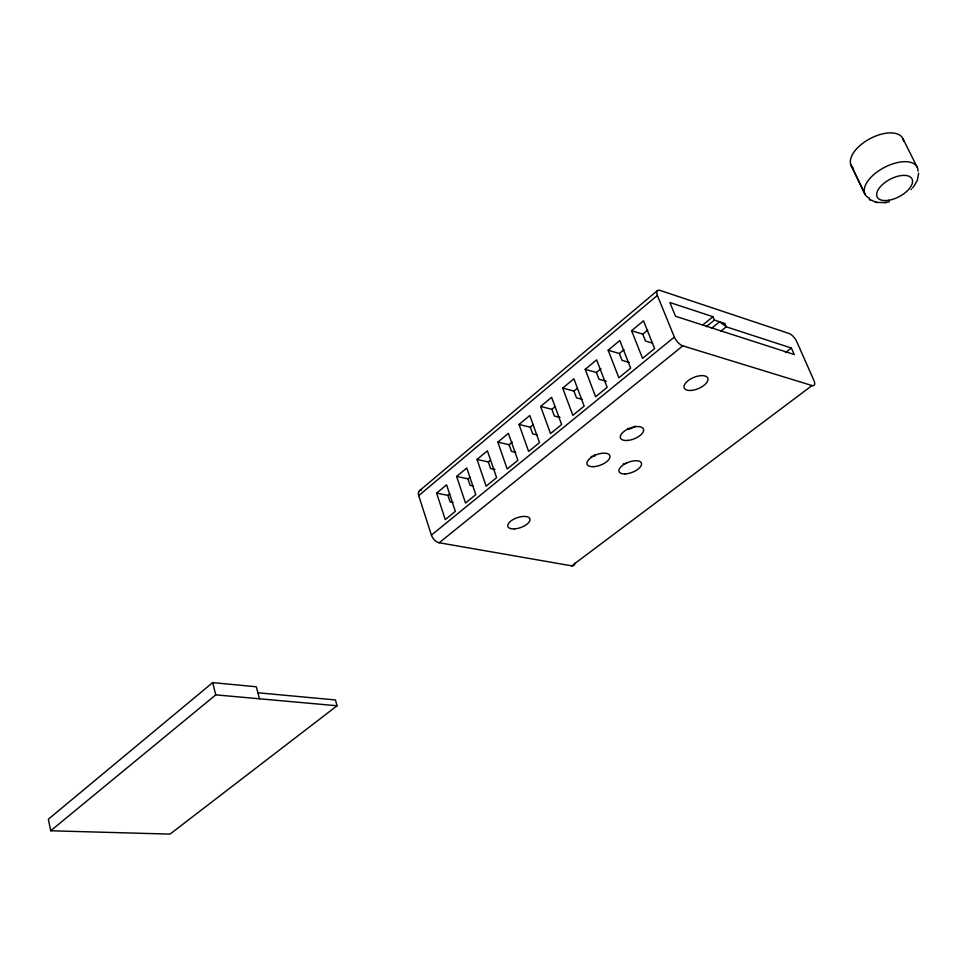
<?xml version="1.0" encoding="UTF-8"?>
<svg xmlns="http://www.w3.org/2000/svg" width="967" height="967" viewBox="0 0 967 967"><rect width="100%" height="100%" fill="white"/><g stroke="black" fill="none" stroke-linecap="round" stroke-linejoin="round"><path stroke-width="1.45" d="M913.863 186.353L917.357 180.237L918.638 173.153M912.546 187.973L913.223 187.163M911.47 189.133L911.059 189.568M419.509 490.692L657.536 290.535M418.699 495.624L657.355 295.431A8.63 3.808 50.6 0 1 660.123 290.438L789.084 333.494A8.014 3.288 52 0 1 796.699 341.496L813.924 380.454A8.099 3.36 52.5 0 1 812.05 385.555L571.739 565.852L439.223 542.765A7.821 4.533 50.9 0 1 431.403 535.114L418.699 495.624A7.748 4.436 50.1 0 1 421.274 490.16M436.625 493.122L446.585 484.83L455.336 511.362L445.267 519.593L436.625 493.122L447.914 495.358L449.897 493.714M456.642 476.453L466.783 467.992L475.776 494.657L465.514 503.045L456.642 476.453L467.919 478.798L469.95 477.13M477.033 459.458L487.392 450.84L496.615 477.638L486.147 486.196L477.033 459.458L488.311 461.924L490.378 460.219M497.836 442.137L508.388 433.349L517.865 460.28L507.179 469.007L497.836 442.137L509.101 444.723L512.256 442.112M519.037 424.477L529.795 415.508L539.526 442.584L528.635 451.468L519.037 424.477L530.291 427.196L533.506 424.525M540.662 406.466L551.637 397.328L561.622 424.525L550.513 433.603L540.662 406.466L551.903 409.319L555.179 406.599M562.709 388.093L573.902 378.774L584.165 406.104L572.839 415.363L562.709 388.093L573.939 391.079L577.287 388.311M585.216 369.358L596.627 359.845L607.167 387.308L595.612 396.76L585.216 369.358L596.421 372.476L599.008 379.257L606.236 381.252M608.17 350.235L619.823 340.529L630.653 368.125L618.856 377.771L608.17 350.235L619.351 353.511L622.011 360.316L629.227 362.407M631.596 330.726L643.49 320.814L654.623 348.543L642.572 358.394L631.596 330.726L642.753 334.147L645.485 340.988L652.628 343.152M259.482 698.79L256.303 686.775L212.667 682.617L48.35 819.218L50.707 830.774L170.023 834.11L337.072 705.765L335.428 699.951L257.899 692.771M596.421 372.476L600.966 368.717M619.351 353.511L623.993 349.667M642.753 334.147L647.685 330.061M50.707 830.774L215.762 694.862L337.072 705.765M431.403 535.114L674.362 337.096L657.355 295.431M702.586 325.13L712.981 316.705L714.395 320.065L724.863 323.486L726.277 326.834L791.381 348.035L794.245 354.526L675.51 316.257L669.865 302.526L712.981 316.705M706.297 326.604L714.395 320.065M439.223 542.765L682.823 345.86L812.05 385.555M711.446 328.393L719.641 321.781L726.277 326.834L720.681 331.318M785.47 352.592L791.381 348.035M889.435 201.789L885.76 202.502M876.561 202.405L885.192 202.574M884.696 202.647L886.219 202.429M870.505 200.133L869.236 199.275L876.38 202.369M452.979 502.477L450.066 501.909L447.914 495.358M875.679 202.224L877.238 202.538M473.032 485.978L470.131 485.386L467.919 478.798M494.971 469.491L490.583 468.536L488.311 461.924M515.81 452.363L511.434 451.371L509.101 444.723M537.06 434.908L532.684 433.869L530.291 427.196M559.978 417.43L554.357 416.028L551.903 409.319M582.074 399.298L576.465 397.824L573.939 391.079M902.84 138.499L917.224 167.255M865.187 194.548L851.008 165.127L864.933 194.065M627.934 428.176L628.417 429.433A12.329 5.802 -21.4 0 0 635.283 426.096M594.79 454.417L595.261 455.662A12.124 5.645 -20.7 0 1 591.115 456.557M212.667 682.617L215.762 694.862M574.93 563.241A7.313 3.965 52.9 0 1 571.739 565.852M682.823 345.86A8.727 3.904 51.1 0 1 674.362 337.096M626.821 463.072A11.942 5.451 -21 0 1 623.328 463.882M853.196 168.065A29.143 15.037 -28.1 0 1 870.215 138.559A29.143 15.037 -28.1 0 1 903.637 141.496M869.514 198.199A29.385 14.771 -27.8 0 1 882.871 168.258A29.385 14.771 -27.8 0 1 917.949 171.111M691.526 390.414A12.776 6.044 -22.7 0 0 707.892 378.435A12.776 6.044 -22.7 0 0 688.564 380.321A12.776 6.044 -22.7 0 0 691.526 390.414M627.946 440.42A12.366 5.754 -21.3 0 0 643.478 429.058A12.366 5.754 -21.3 0 0 624.44 431.101A12.366 5.754 -21.3 0 0 627.946 440.42M514.529 528.876A11.689 5.234 -19.1 0 0 529.94 518.977A11.689 5.234 -19.1 0 0 512.087 520.149A11.689 5.234 -19.1 0 0 514.529 528.876M593.581 466.674A12.16 5.597 -20.7 0 0 609.972 456.086A12.16 5.597 -20.7 0 0 591.84 457.004A12.16 5.597 -20.7 0 0 593.581 466.674M625.286 473.927A11.967 5.403 -21 0 0 641.544 463.556A11.967 5.403 -21 0 0 623.872 464.486A11.967 5.403 -21 0 0 625.286 473.927M888.77 200.254A19.63 9.803 -27.7 0 0 912.232 179.415A19.63 9.803 -27.7 0 0 882.786 184.262A19.63 9.803 -27.7 0 0 888.77 200.254"/></g></svg>
